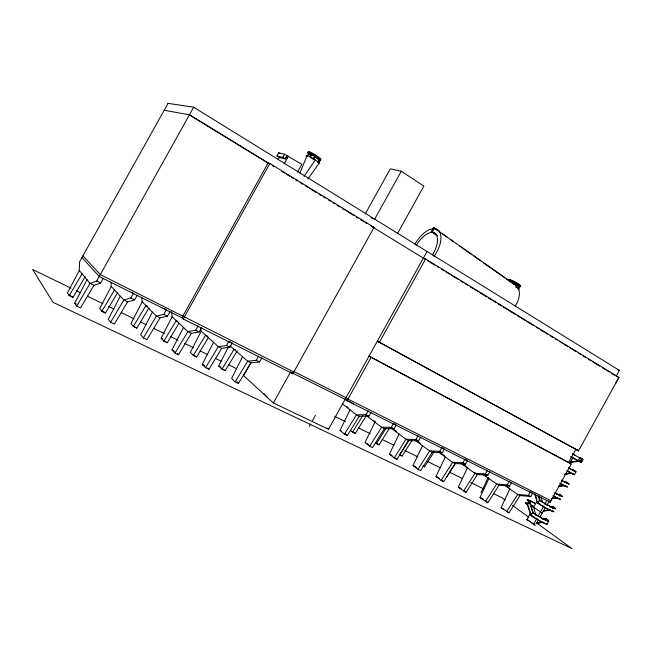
<?xml version="1.0" encoding="UTF-8"?>
<svg xmlns="http://www.w3.org/2000/svg" width="652" height="652" viewBox="0 0 652 652"><rect width="100%" height="100%" fill="white"/><g stroke="black" fill="none" stroke-linecap="round" stroke-linejoin="round"><path stroke-width="0.98" d="M85.265 276.57L73 297.353L69.259 295.552L67.417 292.96L79.259 270.547L79.617 261.745L168.053 103.334M299.863 173.073L307.084 155.763A5.061 0.562 29.9 0 1 309.945 156.667A5.061 0.562 29.9 0 1 315.242 159.944L315.438 160.099M306.212 156.113A5.086 0.562 29.9 0 1 306.66 155.836L307.084 155.763M528.405 495.39L530.369 491.836L532.725 493.01L530.769 496.563L528.405 495.39L517.631 494.387L520.068 495.61L508.935 512.863L501.095 507.655L509.848 488.918M481.013 492.7L488.242 477.346M511.6 482.464L509.619 486.058L507.191 484.852L496.539 483.98L499.041 485.235L487.786 502.741L480.002 497.541L488.918 478.568M467.728 467.182L458.307 487.142L466.041 492.333L477.411 474.558L474.843 473.271L485.357 474.012L487.851 475.251L489.864 471.6M462.879 462.855L464.925 459.147L467.5 460.426L465.455 464.134L462.879 462.855L452.529 462.252L455.161 463.58L443.662 481.632L441.094 480.402L436.001 476.441L445.275 456.979M444.46 448.918L442.39 452.675L439.733 451.363L429.554 450.915L432.26 452.276L420.638 470.614L417.989 469.342L413.05 465.438L422.504 445.715M420.736 437.068L418.625 440.882L415.894 439.529L405.894 439.236L408.682 440.63L396.929 459.261L394.199 457.957L389.415 454.102L399.065 434.118M374.924 422.178L365.079 442.431L369.692 446.229L372.496 447.574L384.387 428.641L381.518 427.207L391.322 427.329L394.134 428.723L396.277 424.851M371.061 412.251L368.885 416.188L359.276 416.229L347.329 435.528L344.435 434.142L340.002 430.41L350.059 409.872M242.577 356.701L231.607 378.437L235.152 381.852L238.436 383.417L251.028 362.814L259.586 361.933L261.908 357.744M237.23 350.898L225.16 370.703L221.982 369.171L218.713 366.025L228.363 346.986M200.726 328.445L201.166 331.183L218.322 346.668L226.521 345.519L228.893 341.249L232.299 342.952L229.936 347.214L221.696 348.339L208.958 369.317L205.567 367.695L202.283 364.378L213.506 342.324M201.166 331.183L190.36 352.333L193.383 355.389L196.66 356.97L208.355 337.654M171.517 311.664L172.104 316.709L187.89 331.648L191.386 333.376L178.485 354.737L174.98 353.058L171.981 349.847L183.465 327.467M179.072 323.131L167.246 342.781L163.856 341.151L161.101 338.201L172.144 316.75M152.413 312.104L140.653 334.826L143.35 337.915L146.977 339.651L160.025 317.899L156.366 316.065L142.144 301.811L141.875 297.809M142.185 301.852L130.889 323.612L133.367 326.448L136.863 328.135L148.827 308.135M120.294 296.212L108.24 319.284L110.612 322.251L114.361 324.052L127.572 301.876L134.622 299.871L137.124 295.389M111.239 286.456L99.674 308.535L101.851 311.257L105.461 313.001L117.588 292.601M103.163 278.445L100.612 283.009L93.969 285.291L80.595 307.891L76.708 306.024L74.695 303.196L87.042 279.765M485.357 474.012L487.37 470.353M507.191 484.852L509.179 481.249M529 501.404L527.37 504.355L527.843 504.591L527.052 504.126L528.682 501.176L527.729 500.475A10.579 0.799 30 0 1 534.819 503.262M535.414 525.406L526.873 519.628L530.239 513.515M536.099 515.602L533.605 507.411L536.971 501.306M545.985 523.817A10.016 0.864 30.2 0 1 532.692 516.612L530.964 515.52L532.611 512.537L533.067 512.749M554.216 507.68A10.008 0.693 29.9 0 1 551.812 507.256A10.008 0.693 29.9 0 1 541.184 501.209L539.448 500.133L537.802 503.124L539.538 504.192A10.008 0.725 30 0 0 550.182 510.263M533.532 524.501L536.93 518.332M538.389 515.683L543.735 505.985M544.705 504.224L546.645 500.703M345.095 399.293L347.043 400.776L550.19 502.195L571.242 463.996L568.666 462.447L575.92 449.285L377.312 341.167L379.431 342.324M168.037 103.334L193.677 107.23L619.4 370.393L616.181 376.228L618.935 377.443L578.487 450.842M536.873 522.765L537.843 521.005M540.272 516.596L543.181 511.315M544.151 509.554L545.121 507.794M569.946 462.993L572.855 457.712M546.841 505.39L549.269 500.981M615.667 383.286L618.895 377.418L425.593 258.95L423.344 258.111M545.691 520.761L546.506 519.285L545.691 518.707L542.668 519.09M552.456 508.478L553.271 507.003L554.77 507.973A10.709 0.742 29.9 0 1 552.195 507.525A10.709 0.742 29.9 0 1 540.826 501.046L539.448 500.133M559.22 496.205L560.035 494.721L561.543 495.675A10.709 0.603 29.8 0 1 554.665 492.733M579.204 461.412L581.282 462.472L582.921 459.489L581.356 458.723L579.709 461.706L577.68 460.605M580.802 462.26L582.448 459.277M581.282 462.472L582.342 460.084M547.118 524.224L548.764 521.241M568.805 471.934L574.371 474.762L576.009 471.787L574.542 470.785M309.292 426.375L310.702 423.833M312.52 420.556L315.405 415.348M251.044 362.284L243.636 375.609L273.384 402.985L328.518 429.277L427.019 251.476M347.043 400.776L371.11 357.345L369.056 356.057L568.666 462.447M379.366 342.373L425.593 258.95M359.35 416.286L356.399 414.802L365.984 414.745L368.168 410.809M391.322 427.329L393.466 423.45L395.577 424.501M415.894 439.529L418.005 435.707M508.495 280.132A4.442 0.448 28.4 0 1 509.53 280.433L509.897 279.765L510.695 279.961A4.442 0.456 28.4 0 1 514.143 281.314A4.442 0.456 28.4 0 1 518.34 283.913L519.391 284.696A4.458 0.456 28.4 0 1 519.986 285.731M517.973 285.682A4.458 0.456 28.4 0 0 520.443 286.595A4.458 0.456 28.4 0 0 519.025 285.364L517.965 284.59A4.442 0.456 28.4 0 0 513.768 281.99A4.442 0.456 28.4 0 0 510.329 280.629L510.695 279.961M512.553 283.644L513.491 281.941L515.259 283.734L519.937 286.472L518.536 289.007M513.401 284.085L514.346 282.381M517.965 284.59L518.381 283.962M519.025 285.364L519.391 284.696M517.598 288.461L519 285.918M518.682 288.086L519.937 286.472M439.733 451.363L441.82 447.598L443.58 448.478M269.806 163.473L374.061 227.361L292.838 373.71L183.236 318.991L181.932 317.793L268.094 163L189.414 114.817L164.174 110.253M183.253 319.007L269.83 163.481L268.07 162.992M286.994 155.714L285.209 158.925L279.325 157.45L276.921 155.958L278.681 152.796L284.565 154.198L301.794 164.369L297.459 172.169M278.062 159.716L279.325 157.45M276.921 155.958L282.781 157.409L284.565 154.198M284.133 163.937L288.502 156.081M174.98 353.058L187.89 331.648L195.681 330.189L198.094 325.845M191.329 333.327L199.21 331.941L201.623 327.606M308.934 154.133A5.061 0.579 29.9 0 1 308.054 152.78L308.469 152.022A3.627 0.416 30 0 0 308.901 151.949A5.061 0.587 29.9 0 1 311.754 152.812A5.061 0.587 29.9 0 1 317.051 156.105A3.635 0.424 29.9 0 0 318.608 157.213A5.077 0.587 29.9 0 1 320.637 159.259M308.054 152.78A3.627 0.416 30 0 0 308.477 152.707L308.901 151.949M307.451 156.024L308.649 153.872L313.335 155.649M310.507 157.01L312.121 154.108L311.216 153.652L309.61 156.545L312.349 158.754M313.359 158.615L314.557 156.456M313.196 159.561L314.794 156.684L312.121 154.108M313.359 159.642L314.957 156.773L320.377 159.96L318.624 162.886L320.377 159.96M317.703 158.933A5.077 0.579 29.9 0 0 320.662 160.009A5.077 0.579 29.9 0 0 318.184 157.971A3.635 0.416 29.9 0 1 316.627 156.863L317.051 156.105M318.184 157.971L318.608 157.213M319.26 159.308L317.663 162.177L318.779 162.837M229.969 345.772L247.76 361.2L256.285 360.295L258.616 356.098M365.259 213.913L390.287 168.835L401.282 171.231L423.857 186.081L397.655 233.326M401.282 171.231L374.696 219.129L370.906 217.874M273.384 402.985L290.556 372.056L350.849 402.178M76.708 306.024L90.098 283.375L96.692 281.061L193.677 107.23M127.572 301.876L123.798 299.985L130.84 297.988L133.342 293.498L131.916 292.063M143.35 337.915L156.415 316.114L163.823 314.37L166.284 309.953L164.834 308.592M159.976 317.85L167.482 316.187L169.936 311.778M432.504 254.973C435.919 248.811 439.521 240.922 436.245 234.027L434.012 232.389C425.911 231.647 420.344 239.471 416.131 245.299M69.259 295.552L82.054 273.856M101.851 311.257L114.491 289.961M110.612 322.251L123.831 300.034L111.207 286.415L111.142 282.463M133.367 326.448L145.861 305.535L147.605 306.399M515.903 287.467L516.816 285.959L433.629 227.646L431.233 231.615L437.044 235.69M163.856 341.151L176.219 320.605L177.898 321.444M193.383 355.389L205.6 335.193L208.053 336.408M431.233 231.615L432.284 231.925L434.688 227.955M205.567 367.695L218.322 346.668L221.696 348.339M221.982 369.171L234.068 349.325L235.649 350.108M235.152 381.852L247.76 361.2L251.028 362.814M344.435 434.142L356.473 414.859L342.186 403.751M366.147 415.984L355.25 433.417L352.52 432.105L362.911 415.471M369.692 446.229L381.599 427.264L366.432 415.699M389.798 427.761L379.032 444.884L376.383 443.604L386.074 428.168M394.199 457.957L405.976 439.293L390.76 427.891M408.633 440.426L399.57 454.786L402.154 456.025L412.26 440.01M434.036 256.48C438.796 249.203 443.621 239.251 439.179 230.784L436.294 228.77C426.604 227.662 419.643 236.766 414.876 243.987M417.989 469.342L429.635 450.972L415.21 440.328M422.952 466.058L424.623 466.865L434.102 451.909M441.094 480.402L452.61 462.317L438.584 452.113M446.481 477.403L455.235 463.653M463.539 491.143L474.933 473.336L460.964 463.303M515.161 306.138C518.674 300.759 521.331 293.164 517.631 287.247L515.129 285.462M485.357 501.584L496.628 484.045L482.741 474.183M506.571 511.73L517.721 494.452L505.186 485.65M304.077 176.35L315.258 159.952M307.825 179.064L319.227 163.122M538.87 501.176L539.628 500.255L538.193 495.675M532.04 513.58L532.79 512.659L529.489 501.747L533.263 512.888L532.79 512.659M569.938 462.284L578.479 460.736L579.253 461.168L570.394 462.521M565.023 474.053L570.679 473.091M564.542 474.452L571.934 473.132M564.094 482.219L565.96 481.918L567.289 482.7M558.308 486.245L563.923 485.349M558.772 486.473L565.659 485.658M556.417 494.599L559.669 494.412M551.592 498.43L557.167 497.606M551.127 498.796L557.631 497.843M549.685 506.824L552.912 506.669L551.07 506.93M543.026 510.875L550.41 509.872M543.491 511.103L549.954 510.223M543.132 519.318L546.156 518.935L546.995 519.53M536.498 523.026L543.564 522.146M535.96 523.377L543.018 522.496M510.247 280.645L509.53 280.433M384.313 428.584L394.134 428.723M408.6 440.573L418.625 440.882M432.178 452.211L442.39 452.675M455.08 463.515L465.455 464.134M477.329 474.493L487.851 475.251M498.951 485.169L509.619 486.058M519.978 495.544L530.769 496.563M285.935 157.621L287.442 157.996M515.65 285.552L516.816 285.959M372.651 226.872L374.061 227.361M573.76 474.411L572.269 473.759M310.083 154.638L308.649 153.872M574.942 471.266L575.26 471.274M576.009 471.787L570.459 468.943M533.589 507.248L542.211 513.075M510.345 281.46L509.049 280.759L513.409 282.781M617.534 369.586L619.4 370.393M580.223 461.934L580.516 461.983M573.149 457.9L571.013 456.726L571.413 456.954M74.695 303.196L76.235 303.938M171.981 349.847L173.717 350.678M202.283 364.378L203.962 365.185M340.002 430.41L341.436 431.102M389.415 454.102L391.216 454.966M413.05 465.438L414.794 466.278M436.001 476.441L437.704 477.256M459.138 487.533L460.793 488.332M480.002 497.541L482.415 498.698M501.095 507.655L502.659 508.405M172.593 350.507L174.337 351.338M202.951 365.055L204.638 365.862M366.025 443.213L368.812 444.55M390.393 454.892L392.202 455.756M414.061 466.237L416.693 467.5M437.044 477.256L439.603 478.478M459.383 487.957L461.037 488.755M481.094 498.364L483.515 499.522M502.211 508.487L503.784 509.236M161.101 338.201L162.78 339.007M218.713 366.025L221.077 367.166M68.876 295.006L73 297.353M101.394 310.694L105.461 313.001M132.845 325.861L136.863 328.135M163.285 340.54L165.82 341.762M192.756 354.753L196.66 356.97M221.305 368.519L223.685 369.668M351.632 431.371L353.449 432.243M378.111 444.142L375.454 442.863L376.383 443.604M530.174 502.676L529.701 502.447L527.37 504.355L530.638 515.284L534.436 517.126M545.691 518.707L546.156 518.935M71.027 288.168L32.6 269.48L53.056 302.341L572.016 548.666L536.971 523.189M76.512 290.833L80.172 292.609M87.49 296.171L103.04 303.734M108.534 306.407L114.019 309.072M121.337 312.634L134.149 318.861M140.555 321.974L146.04 324.647M153.359 328.209L164.337 333.547M170.742 336.66L178.061 340.214M184.467 343.335L193.611 347.777M200.017 350.898L207.336 354.452M215.567 358.461L221.061 361.127M228.379 364.688L236.611 368.69M334.5 416.294L345.478 421.632M358.29 427.867L370.181 433.645M382.072 439.432L393.963 445.21M404.941 450.556L417.753 456.783M427.818 461.673L440.622 467.908M449.774 472.35L462.578 478.584M470.817 482.586L483.621 488.813M493.686 493.711L501.918 497.712L505.178 500.084M527.052 504.126L527.525 504.363L526.107 503.417A10.579 0.831 30 0 1 526.058 502.659M531.135 506.205L533.605 507.411M93.969 285.291L90.098 283.375L79.259 270.547M529.473 501.632L528.682 501.176L529.962 501.983M534.689 493.898L537.476 502.896L540.427 504.355M539.628 500.255L540.101 500.491L538.951 496.824M130.84 297.988L134.622 299.871M163.823 314.37L167.482 316.187M195.681 330.189L199.21 331.941M365.984 414.745L368.885 416.188M96.692 281.061L100.612 283.009M226.521 345.519L229.936 347.214M256.285 360.295L259.586 361.933M181.932 317.793L99.226 276.472L81.948 257.581M293.856 371.51L346.049 397.655L347.964 399.105M293.791 371.99L100.302 274.582L82.918 255.837M347.94 399.081L550.997 500.728M580.851 458.429L582.154 459.016M574.42 471.07L568.389 467.826M568.389 471.233L570.003 472.089M573.173 469.905L572.717 469.66L574.045 470.434M371.11 357.345L571.242 463.996M579.335 457.614L581.356 458.723M571.136 473.213L566.735 470.826M515.479 284.378L515.968 284.639M573.662 458.144L577.672 460.304M570.614 456.832L578.112 460.858L579.758 457.867L572.692 454.028M580.027 457.712L579.571 457.468L581.959 458.853M527.647 519.84L526.873 519.628M377.312 341.167L578.52 450.776L575.92 449.285M578.479 460.736L579.294 461.192M575.887 449.342L578.52 450.776M580.427 457.965L580.924 458.242M572.888 453.89L574.787 454.933L572.652 453.751M514.811 283.579L519.611 286.399M314.354 156.553L320.222 160.017M578.797 460.923L580.337 461.82M527.957 520.011L528.527 520.369M189.414 114.817L269.798 164.059M272.397 165.649L274.125 166.708M281.917 171.476L284.517 173.065M286.244 174.133L289.708 176.252M291.436 177.311L293.172 178.371M295.763 179.96L297.499 181.02M300.091 182.609L302.691 184.206M305.291 185.796L307.883 187.385M309.618 188.444L316.538 192.682M319.138 194.28L321.729 195.869M323.465 196.928L325.193 197.988M328.657 200.107L330.385 201.166M332.985 202.756L334.712 203.815M337.312 205.413L339.912 207.002M342.504 208.591L345.104 210.18M346.831 211.24L353.759 215.486M356.351 217.075L358.087 218.135M360.678 219.724L363.278 221.313M365.006 222.373L366.742 223.432M370.206 225.559L371.933 226.619M372.308 226.839L425.952 259.7M427.688 260.767L434.631 265.022M437.239 266.619L438.975 267.687M441.583 269.284L444.191 270.873M445.927 271.941L449.399 274.068M451.135 275.136L458.087 279.39M460.695 280.988L463.303 282.585M465.039 283.644L467.647 285.242M470.247 286.839L472.855 288.437M474.591 289.496L478.071 291.631M479.807 292.691L486.751 296.945M488.495 298.013L491.967 300.14M493.703 301.208L496.311 302.805M498.046 303.865L501.518 305.992M503.254 307.059L515.422 314.508M517.158 315.568L519.758 317.165M521.502 318.233L524.974 320.36M526.71 321.428L533.662 325.682M536.27 327.28L538.87 328.877M540.606 329.936L544.086 332.064M545.822 333.131L547.558 334.199M550.166 335.788L552.774 337.386M555.374 338.983L557.118 340.051M559.718 341.648L562.326 343.237M564.062 344.305L567.542 346.432M569.277 347.5L576.221 351.754M578.829 353.351L580.565 354.411M583.173 356.008L585.781 357.606M588.389 359.203L590.989 360.8M592.725 361.86L599.677 366.122M602.285 367.72L604.893 369.309M606.629 370.377L609.229 371.974M611.837 373.572L614.445 375.169M278.681 152.796L280.278 153.79M282.781 157.409L285.209 158.925M581.421 458.552L582.921 459.489M573.564 470.173L575.097 471.086M565.96 481.918L568.316 483.376A10.709 0.456 29.6 0 1 561.527 480.279M579.783 461.518L581.119 462.317M559.212 494.175L560.524 494.974M517.362 287.785L517.745 288.029A4.474 0.44 28.4 0 1 518.878 289.227M548.503 501.054L550.19 502.195M532.611 512.537L534.338 513.621A10.016 0.831 30.1 0 0 544.958 519.701A10.016 0.831 30.1 0 0 547.436 519.986M552.448 506.441L553.76 507.248M572.912 473.743L573.63 474.24M537.476 502.896L538.25 503.336M505.846 485.626L509.171 487.965M514.265 283.009L513.491 281.941M432.284 231.925L437.272 235.429M433.629 227.646L437.777 230.572M442.741 234.076L446.889 237.002M451.029 239.928L453.515 241.68M459.31 245.78L465.112 249.871M466.767 251.044L471.738 254.549M473.401 255.723L480.85 260.987M483.336 262.74L504.876 277.948M506.539 279.113L513.988 284.378M483.491 474.208L485.936 475.936M315.764 160.351L316.815 161.052A5.069 0.562 29.9 0 1 318.217 162.853M462.594 463.922L466.685 466.856M474.868 472.733L476.661 474.02M531.421 515.732L528.12 505.496M440.271 452.757L444.387 455.748M512.513 505.414L528.821 517.264M290.556 372.056L292.838 373.71L291.68 372.789M528.756 520.524L530.231 521.608M531.714 522.692L534.681 524.86M416.995 441.021L420.19 443.376M529.171 501.429L528.283 500.769A9.886 0.75 30 0 1 534.909 503.368M506.751 511.241L508.935 512.863M393.409 429.212L396.612 431.6M546.506 519.285L547.99 520.28A10.717 0.888 30.1 0 1 545.341 519.97A10.717 0.888 30.1 0 1 533.98 513.466M485.65 501.135L487.786 502.741M351.672 402.586L353.604 404.053M373.938 420.695L375.536 421.909M464.648 491.274L466.041 492.333M346.579 406.375L348.168 407.606M423.637 466.098L424.623 466.865M441.632 480.051L443.662 481.632M401.192 455.275L402.154 456.025M376.693 443.001L379.032 444.884M395.397 458.038L396.929 459.261M354.354 432.683L355.25 433.417M350.271 430.255L352.52 432.105M345.201 433.743L347.329 435.528M327.011 427.973L328.518 429.277M224.475 370.051L225.16 370.703M237.01 382.056L238.436 383.417M207.638 367.989L208.958 369.317M166.659 342.17L167.246 342.781M177.279 353.449L178.485 354.737M263.93 393.392L266.97 397.076M540.899 497.003L542.603 502.39M535.153 494.134L536.832 499.53M537.387 501.331L537.949 503.124M567.77 483.075A10.008 0.432 29.6 0 1 561.413 480.182M566.14 486.042A10.008 0.465 29.6 0 1 560.508 483.588M567.436 486.905A10.709 0.497 29.6 0 1 559.872 483.279M560.989 495.373A10.008 0.562 29.8 0 1 555.308 493.042M559.644 499.024A10.008 0.595 29.8 0 1 553.654 496.042M559.359 498.34A10.008 0.595 29.8 0 1 560.044 498.894M560.638 499.236A10.709 0.636 29.8 0 1 553.01 495.732M553.328 511.494A10.008 0.725 30 0 1 551.747 510.997M552.578 510.638A10.008 0.725 30 0 1 553.246 511.233M553.85 511.567A10.717 0.774 30 0 1 549.554 510.027A10.717 0.774 30 0 1 539.171 504.037M526.661 503.711A9.886 0.774 30 0 1 526.05 502.904M531.176 505.121A9.886 0.774 30 0 1 533.303 506.286M530.94 504.933A10.579 0.831 30 0 1 533.222 506.172M547.052 523.906A10.717 0.921 30.2 0 1 542.692 522.48A10.717 0.921 30.2 0 1 532.325 516.457M509.937 281.411A4.442 0.448 28.4 0 1 508.65 280.499M509.016 279.83A4.442 0.456 28.4 0 1 509.897 279.765M519.245 285.429A4.458 0.456 28.4 0 1 518.348 285.022M516.213 286.88A4.442 0.44 28.4 0 1 516.677 287.255M308.477 152.707A5.061 0.579 29.9 0 1 311.33 153.579A5.061 0.579 29.9 0 1 316.627 156.863M308.013 152.315A5.061 0.579 29.9 0 1 308.469 152.022"/></g></svg>
